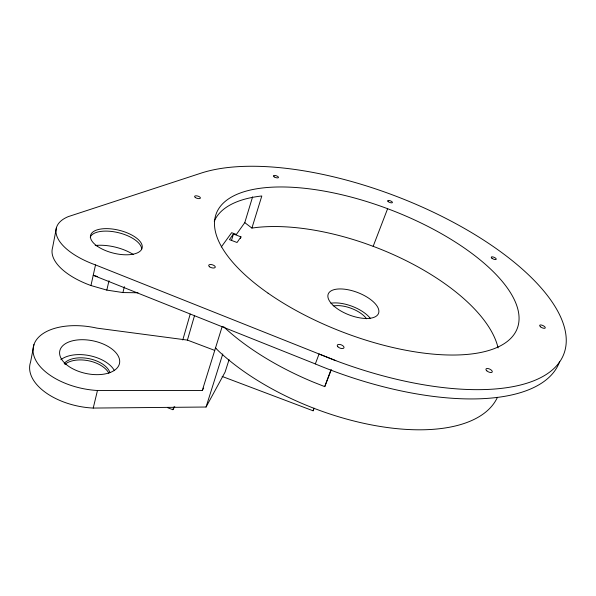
<?xml version="1.0" encoding="UTF-8"?>
<svg xmlns="http://www.w3.org/2000/svg" width="596" height="596" viewBox="0 0 596 596"><rect width="100%" height="100%" fill="white"/><g stroke="black" fill="none" stroke-linecap="round" stroke-linejoin="round"><path stroke-width="0.89" d="M56.471 227.538L52.552 247.772A60.166 27.818 13.5 0 0 90.957 285.536L106.818 290.096L122.918 292.561L138.011 292.77M33.965 344.548L30.567 362.07A56.061 31.551 11.3 0 0 93.229 408.066L206.06 407.023L225.094 372.075L229.065 359.664M90.957 285.536L95.524 264.929A60.889 27.073 13.8 0 1 68.302 216.609L202.171 172.78A213.145 87.56 20.9 0 1 455.91 223.694A213.145 87.56 20.9 0 1 556.798 365.549A213.145 87.56 20.9 0 1 335.794 360.655L319.061 353.994L315.329 363.925L316.923 364.61A212.012 88.893 20.9 0 0 559.659 361.548M106.818 290.096L108.986 280.761M93.229 408.066L97.461 390.492A56.68 31.037 11.7 0 1 33.033 350.277A56.68 31.037 11.7 0 1 96.962 328.135L187.427 340.1L214.716 350.403M122.918 292.561L124.348 286.661M182.778 339.973L190.198 314.122M187.427 340.1L194.601 315.344M167.811 407.776L172.885 409.698L173.667 407.053M231.561 240.248L233.416 234.034L240.963 236.865L240.479 238.475M221.302 246.96L231.643 232.693L236.381 234.466L244.777 222.636L252.6 196.866M244.777 222.636L251.907 228.074L261.815 195.995L260.728 196.099A160.235 66.648 20.9 0 0 214.255 221.198M97.461 390.492L202.29 390.492L222.204 326.429M206.06 407.023L222.77 353.964M223.627 326.66L225.929 328.858A169.517 76.221 21 0 0 313.183 382.051L324.745 386.633L330.84 370.123M222.122 376.426L313.101 410.793L313.973 408.32M498.085 347.945A156.964 70.455 21 0 0 373.163 246.327L387.609 208.719M313.101 410.793L314.099 408.208M324.745 386.633L331.324 369.654M202.29 390.492L203.653 388.085M172.885 409.698L174.784 406.539M240.963 236.865L237.059 242.498L229.408 239.622L233.416 234.034M251.907 228.074L257.33 227.381A156.964 70.455 21 0 1 365.139 243.429L373.163 246.327M215.283 348.436L215.968 348.451M97.655 276.581L93.229 275.3L315.329 363.925M95.524 264.929L335.794 360.655M215.529 348.019L218.911 351.342A167.372 78.59 21.1 0 0 379.28 426.304A167.372 78.59 21.1 0 0 497.429 397.316M330.899 303.23A26.716 12.248 21 0 1 370.488 318.569M333.708 305.971A21.657 9.923 21 0 1 366.6 318.793M95.189 245.5A32.363 14.952 13.5 0 1 133.474 254.604M90.234 237.23A26.507 11.831 13.8 0 1 117.859 232.552A26.507 11.831 13.8 0 1 141.669 249.15M60.829 359.723A30.217 16.941 11.4 0 1 89.631 355.663A30.217 16.941 11.4 0 1 114.447 370.675M64.197 363.418A24.503 13.73 11.4 0 1 88.953 358.643A24.503 13.73 11.4 0 1 109.969 372.627M64.882 364.417A24.466 13.76 11.4 0 1 88.476 360.744A24.466 13.76 11.4 0 1 108.837 373.238M268.073 293.187A161.076 65.642 20.9 0 0 516.538 330.154A161.076 65.642 20.9 0 0 315.671 189.707A161.076 65.642 20.9 0 0 268.073 293.187M333.142 305.361A26.947 11.98 21 0 0 376.97 315.589A26.947 11.98 21 0 0 350.008 290.163A26.947 11.98 21 0 0 333.142 305.361M337.858 346.753A3.598 1.751 21.2 0 0 343.743 348.124A3.598 1.751 21.2 0 0 340.294 344.548A3.598 1.751 21.2 0 0 337.858 346.753M209.598 266.814A3.412 1.535 16.6 0 0 215.149 267.455A3.412 1.535 16.6 0 0 211.193 264.542A3.412 1.535 16.6 0 0 209.598 266.814M195.369 197.537A3.017 1.185 16.4 0 0 200.286 198.267A3.017 1.185 16.4 0 0 196.844 195.868A3.017 1.185 16.4 0 0 195.369 197.537M274.197 176.893A2.675 0.954 18.3 0 0 278.421 177.586A2.675 0.954 18.3 0 0 275.181 175.485A2.675 0.954 18.3 0 0 274.197 176.893M388.138 201.597A2.555 0.879 20.7 0 0 392.265 202.715A2.555 0.879 20.7 0 0 389.672 200.599A2.555 0.879 20.7 0 0 388.138 201.597M491.961 258.254A2.697 0.954 23.3 0 0 496.17 259.364A2.697 0.954 23.3 0 0 493.145 256.98A2.697 0.954 23.3 0 0 491.961 258.254M540.542 326.832A3.062 1.185 25.3 0 0 545.206 327.994A3.062 1.185 25.3 0 0 541.645 325.081A3.062 1.185 25.3 0 0 540.542 326.832M486.813 370.824A3.457 1.535 25.4 0 0 492.177 372.083A3.457 1.535 25.4 0 0 488.34 368.611A3.457 1.535 25.4 0 0 486.813 370.824M66.26 364.484A30.508 16.695 11.7 0 0 117.695 367.3A30.508 16.695 11.7 0 0 84.945 339.78A30.508 16.695 11.7 0 0 66.26 364.484M97.006 245.992A26.552 11.793 13.8 0 0 140.984 250.29A26.552 11.793 13.8 0 0 111.042 228.871A26.552 11.793 13.8 0 0 97.006 245.992"/></g></svg>
